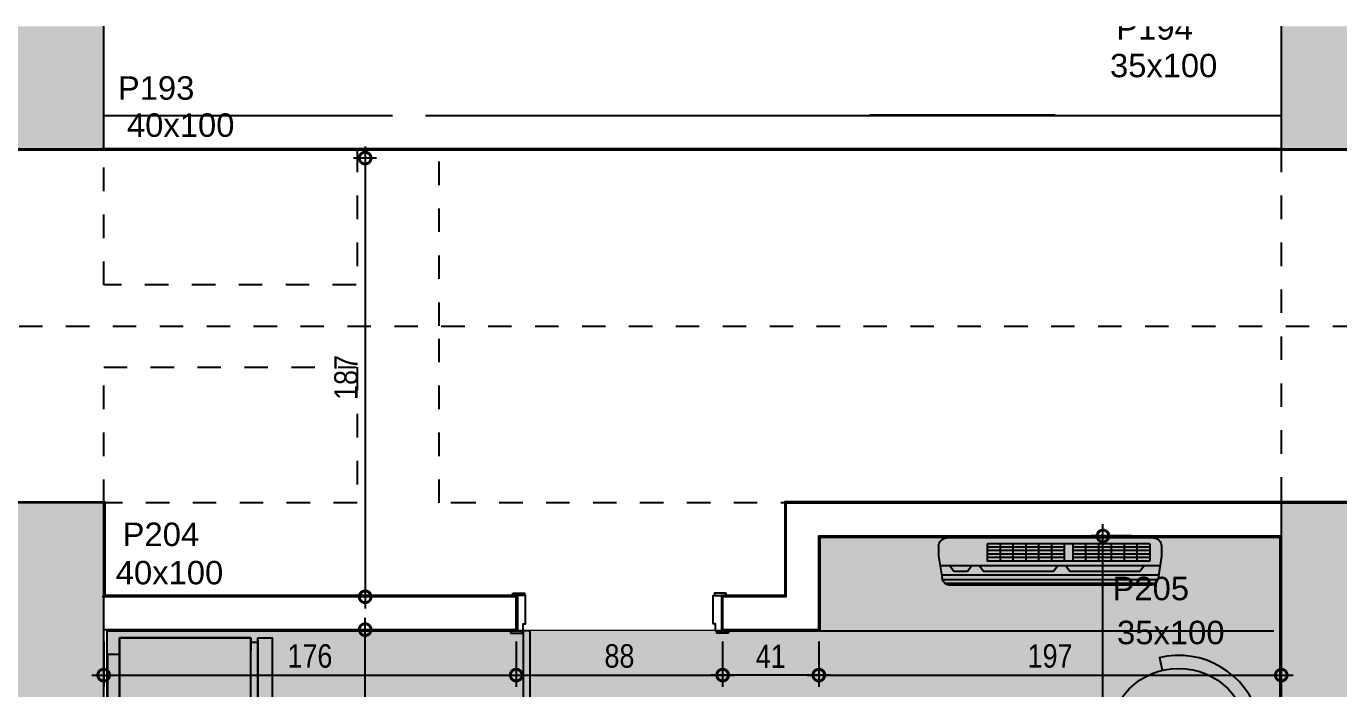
# Model space of a CAD drawing. Header units: metres. Extents: x -23 to 570, y -54 to 184.
# Drawn here: x -10.36 to -4.77, y 51.66 to 54.48 of the extents above; entities that cross this region are included whole.
import ezdxf
from ezdxf.xclip import XClip

# ---------------------------------------------------------------- set-up
doc = ezdxf.new("R2010")
doc.units = ezdxf.units.M
doc.header["$XCLIPFRAME"] = 0
doc.header["$PDMODE"] = 35
for name, pattern in [('DASHEDX2', [1.5, 1, -0.5]), ('ESTILO_TQS_0004', [1.12, 0.5, -0.2, 0.01, -0.2, 0.01, -0.2]), ('PUC$0$DASHEDX2', [1.5, 1, -0.5])]:
    doc.linetypes.add(name, pattern=pattern)
for name, color, linetype in [('1', 232, 'DASHEDX2'), ('12', 232, 'Continuous'), ('205', 232, 'ESTILO_TQS_0004'), ('4', 2, 'Continuous'), ('9', 232, 'Continuous'), ('ARQ-DIM', 2, 'Continuous'), ('PUC$0$ARQ-ALV ACAB', 4, 'Continuous'), ('PUC$0$ARQ-ALV OSSO', 5, 'Continuous'), ('PUC$0$ARQ-CAX @ 1', 1, 'Continuous'), ('PUC$0$ARQ-ENCH', 1, 'Continuous'), ('PUC$0$ARQ-MOB', 7, 'Continuous'), ('PUC$0$ARQ-PRJ', 7, 'PUC$0$DASHEDX2'), ('PUC$0$MAUROAMARELO', 162, 'Continuous')]:
    doc.layers.add(name, color=color, linetype=linetype)
doc.layers.add('PUC$0$ARQ-FORRO', color=9, linetype='Continuous', lineweight=5)
doc.styles.add('Adesa', font='ARIALN.TTF')
doc.styles.get("Standard").update_dxf_attribs({"font": 'arial.ttf'})
doc.dimstyles.new('ADESA 1-0050', dxfattribs={"dimtxt": 0.1, "dimasz": 0.1, "dimexe": 0.05, "dimexo": 0.05, "dimgap": 0.03, "dimtad": 1, "dimdec": 1, "dimlfac": 100, "dimzin": 12, "dimtxsty": 'Adesa', "dimblk": 'DOTSMALL', "dimcen": 1, "dimdle": 0.05, "dimclrd": 1, "dimclre": 1, "dimclrt": 256, "dimazin": 3, "dimtm": 1e-09, "dimtfac": 1, "dimtdec": 1, "dimtmove": 1, "dimatfit": 0, "dimldrblk": 'DOTSMALL', "dimfxl": 0.8, "dimtvp": 2, "dimtolj": 1, "dimtzin": 0, "dimarcsym": 0})

# ---------------------------------------------------------------- blocks, each defined once
blk = doc.blocks.new('_DotSmall')
at = {"color": 0, "linetype": 'ByBlock', "const_width": 0.5}
blk.add_lwpolyline([(-0.0625, 0, 1), (0.0625, 0, 1)], format="xyb", close=True, dxfattribs=at)
blk = doc.blocks.new('*D1071')
at = {"layer": 'ARQ-DIM', "color": 1, "lineweight": -2, "transparency": 16777216}
for p, q in [((-8.9153, 49.18), (-8.9153, 51.96)), ((-9.1482, 51.91), (-8.8653, 51.91)), ((-9.1464, 49.23), (-8.8653, 49.23))]:
    blk.add_line(p, q, dxfattribs=at)
at = {"layer": 'Defpoints', "color": 0, "transparency": 16777216}
for p in [(-9.1982, 51.91, 0), (-8.9153, 51.91), (-9.1964, 49.23, 0)]:
    blk.add_point(p, dxfattribs=at)
at = {"layer": 'ARQ-DIM', "color": 1, "lineweight": -2, "transparency": 16777216, "xscale": 0.1, "yscale": 0.1, "zscale": 0.1}
for p, rotation in [((-8.9153, 51.91), 90), ((-8.9153, 49.23), 270)]:
    blk.add_blockref('_DotSmall', p, dxfattribs=dict(at, rotation=rotation))
at = {"layer": 'ARQ-DIM', "transparency": 16777216, "insert": (-8.9964, 50.57), "char_height": 0.1, "attachment_point": 5, "rotation": 90, "style": 'Adesa'}
blk.add_mtext('\\A1;268', dxfattribs=at)
blk = doc.blocks.new('*D1075')
at = {"layer": 'ARQ-DIM', "color": 1, "lineweight": -2, "transparency": 16777216}
for p, q in [((-5.7702, 48.5), (-5.7702, 52.3593)), ((-5.6481, 52.3093), (-5.8202, 52.3093)), ((-5.6481, 48.55), (-5.8202, 48.55))]:
    blk.add_line(p, q, dxfattribs=at)
at = {"layer": 'Defpoints', "color": 0, "transparency": 16777216}
for p in [(-5.7702, 52.3093), (-5.5981, 52.3093, 0), (-5.5981, 48.55, 0)]:
    blk.add_point(p, dxfattribs=at)
at = {"layer": 'ARQ-DIM', "color": 1, "lineweight": -2, "transparency": 16777216, "xscale": 0.1, "yscale": 0.1, "zscale": 0.1}
for p, rotation in [((-5.7702, 52.3093), 90), ((-5.7702, 48.55), 270)]:
    blk.add_blockref('_DotSmall', p, dxfattribs=dict(at, rotation=rotation))
at = {"layer": 'ARQ-DIM', "transparency": 16777216, "insert": (-5.8512, 50.4296), "char_height": 0.1, "attachment_point": 5, "rotation": 90, "style": 'Adesa'}
blk.add_mtext('\\A1;376', dxfattribs=at)
blk = doc.blocks.new('*D1077')
at = {"layer": 'ARQ-DIM', "color": 1, "lineweight": -2, "transparency": 16777216}
for p, q in [((-10.03, 51.86), (-10.03, 51.6662)), ((-8.2714, 51.86), (-8.2714, 51.6662)), ((-10.08, 51.7162), (-8.2214, 51.7162))]:
    blk.add_line(p, q, dxfattribs=at)
at = {"layer": 'Defpoints', "color": 0, "transparency": 16777216}
for p in [(-10.03, 51.91, 0), (-8.2714, 51.91, 0), (-8.2714, 51.7162)]:
    blk.add_point(p, dxfattribs=at)
at = {"layer": 'ARQ-DIM', "color": 1, "lineweight": -2, "transparency": 16777216, "xscale": 0.1, "yscale": 0.1, "zscale": 0.1, "rotation": 180}
blk.add_blockref('_DotSmall', (-10.03, 51.7162), dxfattribs=at)
at = {"layer": 'ARQ-DIM', "color": 1, "lineweight": -2, "transparency": 16777216, "xscale": 0.1, "yscale": 0.1, "zscale": 0.1}
blk.add_blockref('_DotSmall', (-8.2714, 51.7162), dxfattribs=at)
at = {"layer": 'ARQ-DIM', "transparency": 16777216, "insert": (-9.1507, 51.7973), "char_height": 0.1, "attachment_point": 5, "style": 'Adesa'}
blk.add_mtext('\\A1;176', dxfattribs=at)
blk = doc.blocks.new('*D1078')
at = {"layer": 'ARQ-DIM', "color": 1, "lineweight": -2, "transparency": 16777216}
for p, q in [((-8.2714, 51.86), (-8.2714, 51.6662)), ((-7.3914, 51.86), (-7.3914, 51.6662)), ((-8.3214, 51.7162), (-7.3414, 51.7162))]:
    blk.add_line(p, q, dxfattribs=at)
at = {"layer": 'Defpoints', "color": 0, "transparency": 16777216}
for p in [(-8.2714, 51.91, 0), (-7.3914, 51.91, 0), (-7.3914, 51.7162)]:
    blk.add_point(p, dxfattribs=at)
at = {"layer": 'ARQ-DIM', "color": 1, "lineweight": -2, "transparency": 16777216, "xscale": 0.1, "yscale": 0.1, "zscale": 0.1, "rotation": 180}
blk.add_blockref('_DotSmall', (-8.2714, 51.7162), dxfattribs=at)
at = {"layer": 'ARQ-DIM', "color": 1, "lineweight": -2, "transparency": 16777216, "xscale": 0.1, "yscale": 0.1, "zscale": 0.1}
blk.add_blockref('_DotSmall', (-7.3914, 51.7162), dxfattribs=at)
at = {"layer": 'ARQ-DIM', "transparency": 16777216, "insert": (-7.8314, 51.7973), "char_height": 0.1, "attachment_point": 5, "style": 'Adesa'}
blk.add_mtext('\\A1;88', dxfattribs=at)
blk = doc.blocks.new('*D1079')
at = {"layer": 'ARQ-DIM', "color": 1, "lineweight": -2, "transparency": 16777216}
for p, q in [((-7.3914, 51.86), (-7.3914, 51.6662)), ((-6.9814, 51.86), (-6.9814, 51.6662)), ((-6.9314, 51.7162), (-7.4414, 51.7162))]:
    blk.add_line(p, q, dxfattribs=at)
at = {"layer": 'Defpoints', "color": 0, "transparency": 16777216}
for p in [(-7.3914, 51.91, 0), (-6.9814, 51.91, 0), (-7.3914, 51.7162)]:
    blk.add_point(p, dxfattribs=at)
at = {"layer": 'ARQ-DIM', "color": 1, "lineweight": -2, "transparency": 16777216, "xscale": 0.1, "yscale": 0.1, "zscale": 0.1, "rotation": 180}
blk.add_blockref('_DotSmall', (-7.3914, 51.7162), dxfattribs=at)
at = {"layer": 'ARQ-DIM', "color": 1, "lineweight": -2, "transparency": 16777216, "xscale": 0.1, "yscale": 0.1, "zscale": 0.1}
blk.add_blockref('_DotSmall', (-6.9814, 51.7162), dxfattribs=at)
at = {"layer": 'ARQ-DIM', "transparency": 16777216, "insert": (-7.1864, 51.7965), "char_height": 0.1, "attachment_point": 5, "style": 'Adesa'}
blk.add_mtext('\\A1;41', dxfattribs=at)
blk = doc.blocks.new('*D1080')
at = {"layer": 'ARQ-DIM', "color": 1, "lineweight": -2, "transparency": 16777216}
for p, q in [((-6.9814, 51.86), (-6.9814, 51.6662)), ((-5.01, 51.86), (-5.01, 51.6662)), ((-7.0314, 51.7162), (-4.96, 51.7162))]:
    blk.add_line(p, q, dxfattribs=at)
at = {"layer": 'Defpoints', "color": 0, "transparency": 16777216}
for p in [(-6.9814, 51.91, 0), (-5.01, 51.91, 0), (-5.01, 51.7162)]:
    blk.add_point(p, dxfattribs=at)
at = {"layer": 'ARQ-DIM', "color": 1, "lineweight": -2, "transparency": 16777216, "xscale": 0.1, "yscale": 0.1, "zscale": 0.1, "rotation": 180}
blk.add_blockref('_DotSmall', (-6.9814, 51.7162), dxfattribs=at)
at = {"layer": 'ARQ-DIM', "color": 1, "lineweight": -2, "transparency": 16777216, "xscale": 0.1, "yscale": 0.1, "zscale": 0.1}
blk.add_blockref('_DotSmall', (-5.01, 51.7162), dxfattribs=at)
at = {"layer": 'ARQ-DIM', "transparency": 16777216, "insert": (-5.9957, 51.7973), "char_height": 0.1, "attachment_point": 5, "style": 'Adesa'}
blk.add_mtext('\\A1;197', dxfattribs=at)
blk = doc.blocks.new('*D918')
at = {"layer": 'ARQ-DIM', "color": 1, "lineweight": -2, "transparency": 16777216}
for p, q in [((-8.9153, 53.9699), (-8.9153, 52)), ((-8.8672, 53.9199), (-8.9653, 53.9199)), ((-8.8484, 52.05), (-8.9653, 52.05))]:
    blk.add_line(p, q, dxfattribs=at)
at = {"layer": 'Defpoints', "color": 0, "transparency": 16777216}
for p in [(-8.8172, 53.9199, 0), (-8.9153, 52.05), (-8.7984, 52.05, 0)]:
    blk.add_point(p, dxfattribs=at)
at = {"layer": 'ARQ-DIM', "color": 1, "lineweight": -2, "transparency": 16777216, "xscale": 0.1, "yscale": 0.1, "zscale": 0.1}
for p, rotation in [((-8.9153, 53.9199), 90), ((-8.9153, 52.05), 270)]:
    blk.add_blockref('_DotSmall', p, dxfattribs=dict(at, rotation=rotation))
at = {"layer": 'ARQ-DIM', "transparency": 16777216, "insert": (-8.9964, 52.9849), "char_height": 0.1, "attachment_point": 5, "rotation": 90, "style": 'Adesa'}
blk.add_mtext('\\A1;187', dxfattribs=at)
blk = doc.blocks.new('*U2406')
for points in [[(-0.045, 0.01), (0.005, 0.01), (0.005, 0), (-0.045, 0)], [(0.865, 0.01), (0.815, 0.01), (0.815, 0), (0.865, 0)], [(-0.055, -0.16), (-0.005, -0.16), (-0.005, -0.15), (-0.055, -0.15)], [(0, -0.15), (0, -0.97), (0.03, -0.97), (0.03, -0.15)], [(0.875, -0.16), (0.825, -0.16), (0.825, -0.15), (0.875, -0.15)]]:
    blk.add_lwpolyline(points, close=True)
for points in [[(-0.04, -0.15), (0, -0.15), (0, -0.12), (0.01, -0.12), (0.01, 0), (-0.025, 0), (-0.025, -0.15)], [(0.86, -0.15), (0.82, -0.15), (0.82, -0.12), (0.81, -0.12), (0.81, 0), (0.845, 0), (0.845, -0.15)]]:
    blk.add_lwpolyline(points)
at = {"layer": 'PUC$0$ARQ-PRJ'}
blk.add_arc((0.0237, -0.1737), 0.7967, 268.2986, 1.7014, dxfattribs=at)
blk = doc.blocks.new('PUC$0$pl apto tipo 4 puc')
at = {"layer": 'PUC$0$ARQ-ALV ACAB'}
for points in [[(10.0168, 0.7662), (10.0168, -1.9038), (8.2682, -1.9038), (8.2682, -2.0538), (8.3232, -2.0538)], [(4.6568, -2.3031), (4.6568, -1.0438), (4.6068, -1.0438), (4.6068, -0.8938), (5.0168, -0.8938), (5.0168, -2.3033)], [(4.6683, -2.4531), (7.1282, -2.4531), (7.1282, -2.0538), (7.3982, -2.0538), (7.3982, -1.9038), (6.9782, -1.9038), (6.9782, -2.3031), (5.0168, -2.3031)]]:
    blk.add_lwpolyline(points, dxfattribs=at)
at = {"layer": 'PUC$0$ARQ-ALV OSSO'}
for points in [[(9.2875, 2.8612), (10.0318, 2.8612), (10.0318, -1.9088), (8.2732, -1.9088), (8.2732, -2.0488), (10.0382, -2.0488)], [(4.6618, -2.3081), (4.6618, -1.0388), (4.6118, -1.0388), (4.6118, -0.8988), (5.0118, -0.8988), (5.0118, -2.3081)], [(4.6683, -2.4481), (7.1232, -2.4481), (7.1232, -2.0488), (7.3932, -2.0488), (7.3932, -1.9088), (6.9832, -1.9088), (6.9832, -2.3081), (5.0118, -2.3081)]]:
    blk.add_lwpolyline(points, dxfattribs=at)
at = {"layer": 'PUC$0$ARQ-CAX @ 1', "rotation": 180}
blk.add_blockref('*U2406', (8.2432, -2.0538), dxfattribs=at)
blk = doc.blocks.new('PUC$0$GELADEIRA')
for p, q in [((-0.0098, 0.7392), (-0.6547, 0.7392)), ((-0.055, 0.7391), (-0.0098, 0.7392)), ((-0.0098, 0.7392), (-0.055, 0.7391)), ((-0.7, 0.7092), (-0.7, 0.15)), ((-0.7, 0.7092), (0, 0.7092)), ((-0.7, 0.15), (-0.7, 0.7092)), ((-0.7, 0.15), (-0.7, 0.7092)), ((0, 0.7092), (-0.055, 0.7092)), ((-0.055, 0.7092), (0, 0.7092)), ((0, 0.15), (0, 0.7092)), ((0, 0.7092), (0, 0.15)), ((0, 0.7092), (0, 0.15)), ((-0.7, 0.15), (0, 0.15)), ((0, 0.15), (-0.7, 0.15)), ((0, 0.15), (-0.7, 0.15))]:
    blk.add_line(p, q)
blk.add_lwpolyline([(0, 0.7392), (0, 0.8), (-0.7, 0.8), (-0.7, 0.7392)], close=True)
for points in [[(-0.6, 0.8), (-0.6, 0.824), (-0.55, 0.824), (-0.55, 0.8)], [(-0.68, 0.7392), (-0.68, 0.7092)], [(-0.02, 0.7392), (-0.02, 0.7092)], [(-0.63, 0.15), (-0.63, 0.1), (-0.07, 0.1), (-0.07, 0.15)]]:
    blk.add_lwpolyline(points)
blk = doc.blocks.new('PUC$0$ARQ_LAY_CAD_RED')
at = {"layer": 'PUC$0$ARQ-MOB'}
for p, q in [((-0.0123, 0.3527), (-0.0104, 0.2975)), ((0, -0.353), (0.0019, -0.2977))]:
    blk.add_line(p, q, dxfattribs=at)
blk.add_circle((0, 0), 0.2977, dxfattribs=at)
blk.add_arc((0, 0), 0.353, 91.9974, 270.5825, dxfattribs=at)
blk = doc.blocks.new('PUC$0$opção layout tipo 2')
at = {"layer": 'PUC$0$ARQ-MOB', "color": 7, "elevation": 0}
blk.add_lwpolyline([(-6.2013, 0), (-4.2664, 0)], dxfattribs=at)
at = {"layer": 'PUC$0$ARQ-MOB', "xscale": -1, "rotation": 270}
blk.add_blockref('PUC$0$GELADEIRA', (-9.3372, -0.0296, 0), dxfattribs=at)
at = {"layer": 'PUC$0$ARQ-MOB', "color": 7, "rotation": 193.3164066705064}
blk.add_blockref('PUC$0$ARQ_LAY_CAD_RED', (-4.6725, -0.4578, 0), dxfattribs=at)
blk = doc.blocks.new('PUC$0$Q2')
at = {"layer": 'PUC$0$MAUROAMARELO'}
for p, q in [((244.1482, -387.1027), (243.2551, -387.1027)), ((244.127, -387.0957), (243.2763, -387.0957)), ((243.2266, -387.22), (243.2413, -387.125)), ((244.1641, -387.1387), (243.239, -387.1387)), ((244.1601, -387.1183), (243.2432, -387.1183)), ((243.274, -387.1785), (243.2923, -387.1547)), ((243.3497, -387.1547), (243.2923, -387.1547)), ((243.368, -387.1785), (243.3497, -387.1547)), ((243.4003, -387.1785), (243.4186, -387.1547)), ((243.7159, -387.1547), (243.4186, -387.1547)), ((243.7342, -387.1785), (243.7159, -387.1547)), ((243.7684, -387.1785), (243.7867, -387.1547)), ((244.0841, -387.1547), (243.7867, -387.1547)), ((244.1024, -387.1785), (244.0841, -387.1547)), ((244.1766, -387.22), (244.162, -387.125)), ((243.2266, -387.2614), (243.2266, -387.22)), ((244.1703, -387.1785), (243.2323, -387.1785)), ((243.798, -387.1987), (243.4341, -387.1987)), ((243.4341, -387.2718), (243.4341, -387.1987)), ((243.5968, -387.2135), (243.4341, -387.2135)), ((243.5968, -387.2283), (243.4341, -387.2283)), ((243.4888, -387.2718), (243.4888, -387.1987)), ((243.5435, -387.2718), (243.5435, -387.1987)), ((243.6599, -387.2135), (243.5968, -387.2135)), ((243.6599, -387.2283), (243.5968, -387.2283)), ((243.5983, -387.2718), (243.5983, -387.1987)), ((243.653, -387.2718), (243.653, -387.1987)), ((243.723, -387.2135), (243.6599, -387.2135)), ((243.723, -387.2283), (243.6599, -387.2283)), ((243.7077, -387.2718), (243.7077, -387.1987)), ((243.7624, -387.2135), (243.723, -387.2135)), ((243.7624, -387.2283), (243.723, -387.2283)), ((243.7624, -387.2718), (243.7624, -387.1987)), ((243.798, -387.2718), (243.798, -387.1987)), ((244.1264, -387.1987), (243.798, -387.1987)), ((243.906, -387.2135), (243.798, -387.2135)), ((243.906, -387.2283), (243.798, -387.2283)), ((243.8527, -387.2718), (243.8527, -387.1987)), ((243.9691, -387.2135), (243.906, -387.2135)), ((243.9691, -387.2283), (243.906, -387.2283)), ((243.9074, -387.2718), (243.9074, -387.1987)), ((243.9622, -387.2718), (243.9622, -387.1987)), ((244.0322, -387.2135), (243.9691, -387.2135)), ((244.0322, -387.2283), (243.9691, -387.2283)), ((244.0169, -387.2718), (244.0169, -387.1987)), ((244.1264, -387.2135), (244.0322, -387.2135)), ((244.1264, -387.2283), (244.0322, -387.2283)), ((244.0716, -387.2718), (244.0716, -387.1987)), ((244.1264, -387.2718), (244.1264, -387.1987)), ((244.1766, -387.2614), (244.1766, -387.22)), ((243.5968, -387.2431), (243.4341, -387.2431)), ((243.5968, -387.2578), (243.4341, -387.2578)), ((243.798, -387.2718), (243.4341, -387.2718)), ((243.6599, -387.2431), (243.5968, -387.2431)), ((243.6599, -387.2578), (243.5968, -387.2578)), ((243.723, -387.2431), (243.6599, -387.2431)), ((243.723, -387.2578), (243.6599, -387.2578)), ((243.7624, -387.2431), (243.723, -387.2431)), ((243.7624, -387.2578), (243.723, -387.2578)), ((243.906, -387.2431), (243.798, -387.2431)), ((243.906, -387.2578), (243.798, -387.2578)), ((244.1264, -387.2718), (243.798, -387.2718)), ((243.9691, -387.2431), (243.906, -387.2431)), ((243.9691, -387.2578), (243.906, -387.2578)), ((244.0322, -387.2431), (243.9691, -387.2431)), ((244.0322, -387.2578), (243.9691, -387.2578)), ((244.1264, -387.2431), (244.0322, -387.2431)), ((244.1264, -387.2578), (244.0322, -387.2578)), ((244.1411, -387.2969), (243.2621, -387.2969))]:
    blk.add_line(p, q, dxfattribs=at)
for centre, start, end in [((243.2763, -387.1312), 90, 170), ((244.127, -387.1312), 10, 90), ((243.2621, -387.2614), 180, 270), ((244.1411, -387.2614), 270, 0)]:
    blk.add_arc(centre, 0.0355, start, end, dxfattribs=at)
blk = doc.blocks.new('PUC$0$A$Ccd5721d3')
at = {"layer": 'PUC$0$MAUROAMARELO', "xscale": -1, "rotation": 180}
blk.add_blockref('PUC$0$Q2', (-239.6923, -382.1219), dxfattribs=at)
blk = doc.blocks.new('PUC$0$pl  forro opção 2')
at = {"layer": 'PUC$0$ARQ-FORRO'}
h = blk.add_hatch(color=256, dxfattribs=at)
h.dxf.hatch_style = 1
h.paths.add_polyline_path([(-9.66, 2.0908), (-7.8663, 2.0908), (-7.8663, 3.0208), (-7.7163, 3.0208), (-7.7163, 1.4108), (-4.66, 1.411), (-4.66, 1.4103), (-2.6988, 1.41), (-2.6988, 3.7508), (-4.66, 3.7508), (-4.66, 5.1608), (-6.6213, 5.1608), (-6.6213, 4.7608), (-9.66, 4.7608)])
at = {"layer": 'PUC$0$ARQ-FORRO', "elevation": 0}
blk.add_lwpolyline([(-9.66, 2.0908), (-7.8663, 2.0908), (-7.8663, 3.0208), (-7.7163, 3.0208), (-7.7163, 1.4108), (-4.66, 1.411), (-4.66, 1.4103), (-2.6988, 1.41), (-2.6988, 3.7508), (-4.66, 3.7508), (-4.66, 5.1608), (-6.6213, 5.1608), (-6.6213, 4.7608), (-9.66, 4.7608)], close=True, dxfattribs=at)
blk = doc.blocks.new('PUC')
at = {"layer": 'PUC$0$ARQ-ALV ACAB'}
blk.add_line((-6.7634, 54.1049, 0), (-5.9734, 54.1049, 0), dxfattribs=at)
at = {"layer": 'PUC$0$ARQ-ALV ACAB', "elevation": 0}
for points in [[(-10.43, 53.9549), (-4.0633, 53.9549), (-4.0633, 54.0499)], [(-10.435, 52.455), (-10.0382, 52.455), (-10.025, 52.455), (-10.025, 52.055)], [(-8.3214, 52.055), (-10.025, 52.055)]]:
    blk.add_lwpolyline(points, dxfattribs=at)
at = {"layer": 'PUC$0$ARQ-ALV OSSO', "elevation": 0}
for points in [[(-8.7984, 54.0999), (-10.03, 54.0999)], [(-5.01, 54.0999), (-8.6584, 54.0999)], [(-5.0184, 53.9599), (-10.0382, 53.9599)], [(-8.8172, 53.9198), (-8.8172, 53.9198)]]:
    blk.add_lwpolyline(points, dxfattribs=at)
at = {"layer": 'PUC$0$ARQ-ALV OSSO', "color": 6, "rotation": 180}
blk.add_blockref('PUC$0$pl apto tipo 4 puc', (0.0018, 50.0012, 0), dxfattribs=at)
at = {"layer": 'PUC$0$ARQ-ENCH'}
blk.add_blockref('PUC$0$A$Ccd5721d3', (-10.005, 47.1257), dxfattribs=at)
at = {"layer": 'PUC$0$ARQ-FORRO'}
blk.add_blockref('PUC$0$pl  forro opção 2', (-0.355, 47.145, 0), dxfattribs=at)
at = {"layer": 'PUC$0$ARQ-MOB'}
blk.add_blockref('PUC$0$opção layout tipo 2', (-0.775, 51.905), dxfattribs=at)
blk = doc.blocks.new('est-lo-07-6sb-r00')
at = {"layer": '4'}
h = blk.add_hatch(color=8, dxfattribs=at)
h.dxf.hatch_style = 1
h.paths.add_polyline_path([(213.004314, 592.98646), (232.004314, 592.98646), (232.004314, 743.98646), (213.004314, 743.98646)], flags=17)
h.paths.add_polyline_path([(517.003016, 942.98646), (353.003016, 942.98646), (353.003016, 923.986062), (498.003016, 923.986062), (498.003016, 465.008359), (498.003039, 465.008359), (498.003039, 450.008359), (498.003039, 395.98646), (517.003016, 395.98646)])
h.paths.add_polyline_path([(3672.003309, 253.001099), (3672.003309, 388.001099), (3637.003309, 388.001099), (3637.003309, 253.001099)])
h.paths.add_polyline_path([(3637.003309, 942.98646), (3637.003194, 872.98646), (3653.003309, 872.98646), (3653.003309, 599.001099), (3637.003309, 599.001099), (3637.003309, 539.001099), (3672.003309, 539.001099), (3672.003309, 942.98646)])
h.paths.add_polyline_path([(3672.003424, 102.001099), (3637.003309, 102.001099), (3637.003309, 42.001099), (3653.003307, 42.001099), (3653.003307, -229.998901), (3637.003309, -229.998901), (3637.003309, -299.998901), (3672.003424, -299.998901)])
h.paths.add_polyline_path([(3075.003309, -299.999844), (3110.003309, -299.999844), (3110.003309, -199.999844), (3075.003309, -199.999844)])
h.paths.add_polyline_path([(3075.003309, 270.500177), (3110.003309, 270.500177), (3110.003309, 370.500177), (3075.003309, 370.500177)])
h.paths.add_polyline_path([(520.003309, 942.98646), (520.003309, 395.98646), (555.003309, 395.98646), (555.003309, 451.98646), (539.003309, 451.98646), (539.003309, 872.98646), (555.003309, 872.98646), (555.003309, 942.98646)])
h.paths.add_polyline_path([(-2102.995138, 253.000177), (-2102.995138, 388.000177), (-2137.995138, 388.000177), (-2137.995138, 253.000177)])
h.paths.add_polyline_path([(-2137.995138, 101.999935), (-2137.995138, -299.999844), (-2102.995138, -299.999844), (-2102.995138, -229.999844), (-2118.995138, -229.999844), (-2118.995138, 41.999935), (-2102.995138, 41.999935), (-2102.995138, 101.999935)])
h.paths.add_polyline_path([(-2137.995141, 942.98646), (-2137.995141, 538.988972), (-2102.995141, 538.988972), (-2102.995141, 598.988972), (-2118.995141, 598.988972), (-2118.995141, 872.98646), (-2102.995141, 872.98646), (-2102.995141, 942.98646)])
h.paths.add_polyline_path([(520.003309, 245.003526), (520.003309, -299.999844), (555.003309, -299.999844), (555.003309, -229.999844), (539.003309, -229.999844), (539.003309, 185.003526), (555.003309, 185.003526), (555.003309, 245.003526)])
h.paths.add_polyline_path([(-34.995574, 942.98646), (-34.995574, 872.98646), (-18.995574, 872.98646), (-18.995574, 455.98646), (-34.995574, 455.98646), (-34.995574, 395.98646), (232.004426, 395.98646), (232.004426, 481.98646), (213.004426, 481.98646), (213.004426, 414.98646), (0.004426, 414.98646), (0.004426, 923.98646), (213.004426, 923.98646), (213.004426, 854.98646), (232.004426, 854.98646), (232.004426, 923.98646), (252.004426, 923.98646), (252.004426, 942.98646)])
h.paths.add_polyline_path([(3075.003309, 842.98646), (3110.003309, 842.98646), (3110.003309, 942.98646), (3075.003309, 942.98646)])
h.paths.add_polyline_path([(2530.003309, -299.999844), (2570.003309, -299.999844), (2570.003309, -199.999844), (2530.003309, -199.999844)])
h.paths.add_polyline_path([(2530.003309, 145.003526), (2570.003309, 145.003526), (2570.003309, 245.003526), (2530.003309, 245.003526)])
h.paths.add_polyline_path([(2530.003309, 395.98646), (2570.003309, 395.98646), (2570.003309, 495.98646), (2530.003309, 495.98646)])
h.paths.add_polyline_path([(2530.003309, 842.98646), (2570.003309, 842.98646), (2570.003309, 942.98646), (2530.003309, 942.98646)])
h.paths.add_polyline_path([(1995.003309, -299.999844), (2030.003309, -299.999844), (2030.003309, -199.999844), (1995.003309, -199.999844)])
h.paths.add_polyline_path([(1995.003309, 145.003526), (2030.003309, 145.003526), (2030.003309, 245.003526), (1995.003309, 245.003526)])
h.paths.add_polyline_path([(1995.003309, 395.98646), (2030.003309, 395.98646), (2030.003309, 495.98646), (1995.003309, 495.98646)])
h.paths.add_polyline_path([(1995.003309, 842.98646), (2030.003309, 842.98646), (2030.003309, 942.98646), (1995.003309, 942.98646)])
h.paths.add_polyline_path([(1460.003309, -299.999844), (1495.003309, -299.999844), (1495.003309, -199.999844), (1460.003309, -199.999844)])
h.paths.add_polyline_path([(1460.003309, 145.003526), (1495.003309, 145.003526), (1495.003309, 245.003526), (1460.003309, 245.003526)])
h.paths.add_polyline_path([(1460.176641, 395.98646), (1495.176641, 395.98646), (1495.176641, 495.98646), (1460.176641, 495.98646)])
h.paths.add_polyline_path([(1460.003309, 842.98646), (1495.003309, 842.98646), (1495.003309, 942.98646), (1460.003309, 942.98646)])
h.paths.add_polyline_path([(925.003309, -299.999844), (960.003309, -299.999844), (960.003309, -199.999844), (925.003309, -199.999844)])
h.paths.add_polyline_path([(925.003309, 145.003526), (960.003309, 145.003526), (960.003309, 245.003526), (925.003309, 245.003526)])
h.paths.add_polyline_path([(925.003309, 395.98646), (960.003309, 395.98646), (960.003309, 495.98646), (925.003309, 495.98646)])
h.paths.add_polyline_path([(925.003309, 842.98646), (960.003309, 842.98646), (960.003309, 942.98646), (925.003309, 942.98646)])
h.paths.add_polyline_path([(-1582.999721, -299.999844), (-1547.999721, -299.999844), (-1547.999721, -199.999844), (-1582.999721, -199.999844)])
h.paths.add_polyline_path([(-500.999721, -299.999844), (-465.999721, -299.999844), (-465.999721, -199.999844), (-500.999721, -199.999844)])
h.paths.add_polyline_path([(-1042.999721, -299.999844), (-1002.999721, -299.999844), (-1002.999721, -199.999844), (-1042.999721, -199.999844)])
h.paths.add_polyline_path([(-500.999721, 145.003526), (-465.999721, 145.003526), (-465.999721, 245.003526), (-500.999721, 245.003526)])
h.paths.add_polyline_path([(-1042.999721, 145.003526), (-1002.999721, 145.003526), (-1002.999721, 245.003526), (-1042.999721, 245.003526)])
h.paths.add_polyline_path([(-500.999721, 395.98646), (-465.999721, 395.98646), (-465.999721, 495.98646), (-500.999721, 495.98646)])
h.paths.add_polyline_path([(-1042.999721, 395.98646), (-1002.999721, 395.98646), (-1002.999721, 495.98646), (-1042.999721, 495.98646)])
h.paths.add_polyline_path([(-1582.999721, 270.500177), (-1547.999721, 270.500177), (-1547.999721, 370.500177), (-1582.999721, 370.500177)])
h.paths.add_polyline_path([(-500.999721, 842.98646), (-465.999721, 842.98646), (-465.999721, 942.98646), (-500.999721, 942.98646)])
h.paths.add_polyline_path([(-1042.999721, 842.98646), (-1002.999721, 842.98646), (-1002.999721, 942.98646), (-1042.999721, 942.98646)])
h.paths.add_polyline_path([(-1582.999721, 842.98646), (-1547.999721, 842.98646), (-1547.999721, 942.98646), (-1582.999721, 942.98646)])
h.paths.add_polyline_path([(-35, 245.003526), (-35, 185.003526), (-19, 185.003526), (-19, -230), (-35, -230), (-35, -300), (517, -300), (517, 245), (498, 245), (498, -281), (0, -281), (0, -19), (255, -19), (255, 245.003526), (178.5, 245.003526), (178.5, 226.003526), (236, 226.003526), (236, 0), (0, 0), (0, 226.003526), (57.5, 226.003526), (57.5, 245.003526)])
at = {"layer": '1'}
for p, q in [((-1002.999721, 395.98646), (-894.999721, 395.98646)), ((-894.999721, 395.98646), (-894.999721, 337.923392)), ((-859.999721, 320.500177), (-859.999721, 395.98646)), ((-859.999721, 395.98646), (-844.988256, 395.98646)), ((-859.999721, 245.003526), (-859.999721, 320.500177)), ((-894.999721, 302.923392), (-894.999721, 245.003526)), ((-894.999721, 245.003526), (-1002.999721, 245.003526)), ((-844.988026, 245.003526), (-859.999721, 245.003526))]:
    blk.add_line(p, q, dxfattribs=at)
for points in [[(-1002.999721, 337.923392), (-1002.999721, 395.98646)], [(-845.375953, 395.98646), (-584.377112, 395.98646)], [(-584.377112, 395.98646), (-500.999721, 395.98646)], [(-500.999721, 395.98646), (-500.999721, 245.003526)], [(-895.387418, 337.923392), (-1002.999721, 337.923392)], [(-1002.999721, 302.923392), (-895.387418, 302.923392)], [(-1002.999721, 245.003526), (-1002.999721, 302.923392)], [(-584.376971, 245.003526), (-845.375723, 245.003526)], [(-500.999721, 245.003526), (-584.376971, 245.003526)]]:
    blk.add_lwpolyline(points, dxfattribs=at)
at = {"layer": '205'}
blk.add_line((-2259.087141, 320.423392), (3872.599049, 320.423392), dxfattribs=at)
at = {"layer": '4', "linetype": 'Continuous'}
for points in [[(-1042.999721, 395.98646), (-1002.999721, 395.98646), (-1002.999721, 495.98646), (-1042.999721, 495.98646), (-1042.999721, 395.98646)], [(-500.999721, 395.98646), (-465.999721, 395.98646), (-465.999721, 495.98646), (-500.999721, 495.98646), (-500.999721, 395.98646)], [(-1042.999721, 145.003526), (-1002.999721, 145.003526), (-1002.999721, 245.003526), (-1042.999721, 245.003526), (-1042.999721, 145.003526)], [(-500.999721, 145.003526), (-465.999721, 145.003526), (-465.999721, 245.003526), (-500.999721, 245.003526), (-500.999721, 145.003526)]]:
    blk.add_lwpolyline(points, dxfattribs=at)
at = {"layer": '12', "linetype": 'Continuous'}
for s, height, p in [('35x100', 9.975, (-573.9974, 426.465651)), ('40x100', 10, (-993.08939, 401.056695)), ('40x100', 10, (-997.854968, 210.316747)), ('35x100', 10, (-571.0155, 184.79662))]:
    blk.add_text(s, height=height, dxfattribs=at).set_placement(p)
at = {"layer": '9', "linetype": 'Continuous'}
for s, p in [('P194', (-571.341462, 442.476148)), ('P193', (-996.965592, 416.878155)), ('P204', (-994.924995, 226.628607)), ('P205', (-572.941406, 203.547213))]:
    blk.add_text(s, height=10, dxfattribs=at).set_placement(p)

msp = doc.modelspace()

# ---------------------------------------------------------------- block references
at = {"linetype": 'Continuous'}
ref = msp.add_blockref('est-lo-07-6sb-r00', (0, 50), dxfattribs=dict(at, xscale=0.01, yscale=0.01, zscale=0.01))
XClip(ref).set_block_clipping_path([(-2382.224773505, -448.6564912002), (3871.2509198365, 448.1901377692)])
msp.add_blockref('PUC', (0, 0))

# ---------------------------------------------------------------- dimensions: what is measured, and where the dimension line sits
at = {"layer": 'ARQ-DIM'}
for base, p1, p2, picture, middle in [((-8.9153, 52.05), (-8.8172, 53.9199, 0), (-8.7984, 52.05, 0), '*D918', (-8.9964, 52.9849)), ((-5.7702, 52.3093), (-5.5981, 48.55, 0), (-5.5981, 52.3093, 0), '*D1075', (-5.8512, 50.4296)), ((-8.9153, 51.91, 0), (-9.1964, 49.23, 0), (-9.1982, 51.91, 0), '*D1071', (-8.9964, 50.57, 0))]:
    dim = msp.add_linear_dim(base=base, p1=p1, p2=p2, angle=270, dimstyle='ADESA 1-0050', override={"dimdec": 0}, dxfattribs=at)
    dim.commit()
    dim.dimension.update_dxf_attribs({"geometry": picture, "text_midpoint": middle})
for base, p1, p2, picture, middle in [((-8.2714, 51.7162), (-10.03, 51.91, 0), (-8.2714, 51.91, 0), '*D1077', (-9.1507, 51.7973)), ((-5.01, 51.7162), (-6.9814, 51.91, 0), (-5.01, 51.91, 0), '*D1080', (-5.9957, 51.7973))]:
    dim = msp.add_linear_dim(base=base, p1=p1, p2=p2, dimstyle='ADESA 1-0050', override={"dimdec": 0}, dxfattribs=at)
    dim.commit()
    dim.dimension.update_dxf_attribs({"geometry": picture, "text_midpoint": middle})
for p1, picture, middle in [((-8.2714, 51.91, 0), '*D1078', (-7.8314, 51.7973)), ((-6.9814, 51.91, 0), '*D1079', (-7.1864, 51.7965))]:
    dim = msp.add_linear_dim(base=(-7.3914, 51.7162), p1=p1, p2=(-7.3914, 51.91, 0), dimstyle='ADESA 1-0050', dxfattribs=at)
    dim.commit()
    dim.dimension.update_dxf_attribs({"geometry": picture, "text_midpoint": middle})

doc.saveas('drawing.dxf')
